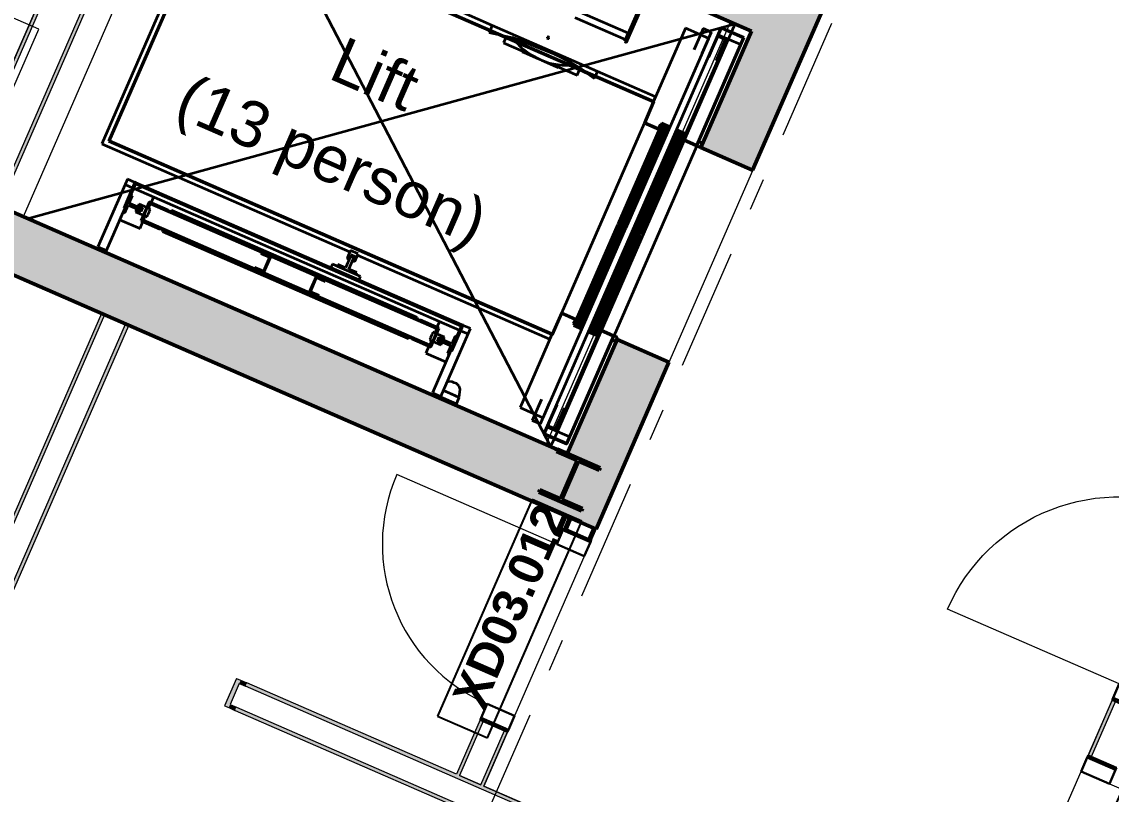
# Model space of a CAD drawing. Header units: millimetres. Extents: x -35034 to 431752, y -71616 to 25069.
# Drawn here: x 356122 to 360858, y -3753 to -393 of the extents above; entities that cross this region are included whole.
import ezdxf
from ezdxf.enums import TextEntityAlignment as Align

# ---------------------------------------------------------------- set-up
doc = ezdxf.new("R2010")
doc.units = ezdxf.units.MM
doc.header["$MEASUREMENT"] = 0
doc.linetypes.add('Double Dashed', pattern=[1093.611073, 529.166651, -211.666656, 141.111112, -211.666656])
for name, color, linetype in [('A-05-M_Gross_Int_Circulation', 7, 'Continuous'), ('A-15-M_Column_Int', 7, 'Continuous'), ('A-15-MG_Structural_Grid', 7, 'Continuous'), ('A-20-M_Floor_Slab', 7, 'Continuous'), ('A-25-M_Wall_Int', 7, 'Continuous'), ('ArchiCAD Door Markers', 7, 'Continuous'), ('ArchiCAD Doors', 7, 'Continuous')]:
    doc.layers.add(name, color=color, linetype=linetype)
for name, color, linetype, lineweight, true_color in [('A-05-M_Gross_Int_Circulation_Pen_No__74', 7, 'Continuous', 20, 0x606060), ('A-15-M_Column_Int_Pen_No__28', 7, 'Continuous', 50, 0x2a2a2a), ('A-15-MG_Structural_Grid_Pen_No__163', 7, 'Continuous', 0, 0x750077), ('A-25-M_Wall_Int_Pen_No__107', 7, 'Continuous', 15, 0xa6a6a6), ('A-25-M_Wall_Int_Pen_No__27', 7, 'Continuous', 50, 0x2a2a2a), ('ArchiCAD Doors_Pen_No__27', 7, 'Continuous', 50, 0x2a2a2a), ('ArchiCAD Doors_Pen_No__43', 7, 'Continuous', 30, 0x444444), ('ArchiCAD Doors_Pen_No__63', 7, 'Continuous', 20, 0x606060)]:
    doc.layers.add(name, color=color, linetype=linetype, lineweight=lineweight, true_color=true_color)
for name, color, linetype, lineweight in [('A-20-M_Floor_Slab_Pen_No__89', 8, 'Continuous', 20), ('A-25-M_Wall_Int_Pen_No__1', 7, 'Continuous', 13), ('A-80-M_Lift_Pen_No__8', 7, 'Continuous', 35), ('ArchiCAD Door Markers_Pen_No__1', 7, 'Continuous', 13), ('ArchiCAD Door Markers_Pen_No__5', 7, 'Continuous', 25), ('ArchiCAD Doors_Pen_No__1', 7, 'Continuous', 13), ('ArchiCAD Zone Stamps_Pen_No__9', 7, 'Continuous', 13)]:
    doc.layers.add(name, color=color, linetype=linetype, lineweight=lineweight)
doc.styles.add('GENERATED_STYLE_2', font='')
doc.styles.add('GENERATED_STYLE_3', font='')
doc.styles.add('GENERATED_STYLE_4', font='')
doc.styles.get('GENERATED_STYLE_2').set_extended_font_data('Arial', bold=True)
doc.styles.get('GENERATED_STYLE_3').set_extended_font_data('Arial')
doc.styles.get('GENERATED_STYLE_4').set_extended_font_data('Swis721 BT')

# ---------------------------------------------------------------- blocks, each defined once
blk = doc.blocks.new('Hub Circulation Third_INB 3250_58_1', base_point=(376934.2, -4184.6))
at = {"layer": 'A-05-M_Gross_Int_Circulation_Pen_No__74', "linetype": 'Continuous'}
for p, q in [((360513.3, 1744.8), (358131.1, -3718.4)), ((360288.8, -4659.3), (362671.1, 803.9)), ((358131.1, -3718.4), (360288.8, -4659.3))]:
    blk.add_line(p, q, dxfattribs=at)
at = {"layer": 'ArchiCAD Zone Stamps_Pen_No__9'}
for tag, height, style, p in [('ROOM_NAME', 250, 'GENERATED_STYLE_2', (375787.3, -2488.1)), ('zoneNameLine2', 250, 'GENERATED_STYLE_2', (375598.8, -2920.2)), ('ROOM_NUMBER', 200, 'GENERATED_STYLE_3', (375410.4, -3340.9)), ('measuredAreaCode', 200, 'GENERATED_STYLE_3', (375253.4, -3701)), ('DUMMY_649', 200, 'GENERATED_STYLE_3', (375560.8, -3835.1)), ('DUMMY_650', 200, 'GENERATED_STYLE_3', (376190, -4109.4)), ('DUMMY_651', 133.3, 'GENERATED_STYLE_3', (376469.3, -4216))]:
    blk.add_attdef(tag, text='', height=height, rotation=336.4404, dxfattribs=dict(at, style=style)).set_placement(p, align=Align.TOP_LEFT)
blk = doc.blocks.new('Slab_4_1', base_point=(349154.7, 5872.1))
at = {"layer": 'A-20-M_Floor_Slab_Pen_No__89', "linetype": 'Continuous', "flags": 128}
blk.add_lwpolyline([(373440.9, -13626.4), (354114.4, -5199.1), (356196, -425.5), (353664.2, 678.5), (351525.8, -4225.5), (345833.9, -1743.6), (349154.7, 5872.1), (348942.7, 6099.8), (348866.7, 6181.5), (349166, 6474.6), (349088.9, 6558.3), (352396.1, 9637), (356685.2, 7766.9), (358752, 12506.6), (357316.4, 14038.4), (358812.5, 15444.2), (359842.5, 14995), (360868.7, 17348.4), (395215.4, 2371.5)], dxfattribs=at)
blk.add_lwpolyline([(356128.2, -1241.4), (358401.5, -2232.6), (359202.9, -394.7), (356929.6, 596.5)], close=True, dxfattribs=at)
blk = doc.blocks.new('Stair 03_INB 3252_67_2', base_point=(354238.7, -1779.5))
at = {"layer": 'A-05-M_Gross_Int_Circulation_Pen_No__74', "linetype": 'Continuous'}
blk.add_line((354072.2, -5180.7), (356538.6, 475.5), dxfattribs=at)
at = {"layer": 'ArchiCAD Zone Stamps_Pen_No__9'}
for tag, height, style, p in [('ROOM_NAME', 250, 'GENERATED_STYLE_2', (353999.4, -478.7)), ('zoneNameLine2', 250, 'GENERATED_STYLE_2', (353811, -910.9)), ('ROOM_NUMBER', 200, 'GENERATED_STYLE_3', (353622.5, -1331.6)), ('measuredAreaCode', 200, 'GENERATED_STYLE_3', (353465.5, -1691.7)), ('DUMMY_649', 200, 'GENERATED_STYLE_3', (353772.9, -1825.7)), ('DUMMY_650', 200, 'GENERATED_STYLE_3', (354262.3, -2039.1)), ('DUMMY_651', 133.3, 'GENERATED_STYLE_3', (354541.5, -2145.6))]:
    blk.add_attdef(tag, text='', height=height, rotation=336.4404, dxfattribs=dict(at, style=style)).set_placement(p, align=Align.TOP_LEFT)
blk = doc.blocks.new('Wall_257_2', base_point=(354072.2, -5180.7))
at = {"layer": 'A-25-M_Wall_Int_Pen_No__107', "linetype": 'Continuous'}
for points in [[(356645.4, 720.4), (355844, -1117.5), (355857.8, -1123.4), (356659.2, 714.4)], [(356815, 646.5), (356013.6, -1191.4), (356027.4, -1197.4), (356828.8, 640.5)]]:
    blk.add_hatch(color=256, dxfattribs=at).paths.add_polyline_path(points)
at = {"layer": 'A-25-M_Wall_Int_Pen_No__1', "linetype": 'Continuous'}
for p, q in [((356659.2, 714.4), (355857.8, -1123.4)), ((356013.6, -1191.4), (356815, 646.5))]:
    blk.add_line(p, q, dxfattribs=at)
at = {"layer": 'A-25-M_Wall_Int_Pen_No__1', "linetype": 'Continuous', "flags": 128}
for points in [[(356027.4, -1197.4), (356828.8, 640.5)], [(356538.6, 475.5), (354072.2, -5180.7)]]:
    blk.add_lwpolyline(points, dxfattribs=at)
blk = doc.blocks.new('Wall_259_2', base_point=(355861.7, -3053.4))
at = {"layer": 'A-25-M_Wall_Int_Pen_No__107', "linetype": 'Continuous'}
for points in [[(356468.3, -1662.4), (355861.7, -3053.4), (355869.5, -3073.1), (356482, -1668.4)], [(355928.9, -3224.5), (356587.4, -1714.3), (356573.7, -1708.3), (355921.2, -3204.8)]]:
    blk.add_hatch(color=256, dxfattribs=at).paths.add_polyline_path(points)
at = {"layer": 'A-25-M_Wall_Int_Pen_No__1', "linetype": 'Continuous'}
for p, q in [((356482, -1668.4), (355869.5, -3073.1)), ((355921.2, -3204.8), (356573.7, -1708.3))]:
    blk.add_line(p, q, dxfattribs=at)
at = {"layer": 'A-25-M_Wall_Int_Pen_No__1', "linetype": 'Continuous', "flags": 128}
for points in [[(356468.3, -1662.4), (355861.7, -3053.4)], [(356587.4, -1714.3), (356468.3, -1662.4)], [(355928.9, -3224.5), (356587.4, -1714.3)]]:
    blk.add_lwpolyline(points, dxfattribs=at)
blk = doc.blocks.new('Wrapped End 19')
at = {"layer": 'A-25-M_Wall_Int_Pen_No__107', "linetype": 'Continuous'}
for points in [[(0, -20), (130, -20), (130, 0), (0, 0)], [(0, -50), (15, -50), (15, -20), (0, -20)], [(115, -50), (130, -50), (130, -20), (115, -20)]]:
    blk.add_hatch(color=256, dxfattribs=at).paths.add_polyline_path(points)
at = {"layer": 'A-25-M_Wall_Int_Pen_No__1', "linetype": 'Continuous'}
for p, q in [((130, 0), (0, 0)), ((0, 0), (0, -20)), ((130, 0), (0, 0)), ((0, 0), (0, -20)), ((130, 0), (130, -20)), ((130, 0), (130, -20)), ((0, -20), (0, -50)), ((0, -20), (0, -50)), ((115, -20), (15, -20)), ((15, -20), (15, -50)), ((15, -20), (15, -50)), ((115, -20), (115, -50)), ((115, -20), (115, -50)), ((130, -20), (130, -50)), ((130, -20), (130, -50))]:
    blk.add_line(p, q, dxfattribs=at)
blk = doc.blocks.new('Wall_260_2', base_point=(357055.4, -3249.3))
at = {"layer": 'A-25-M_Wall_Int_Pen_No__107', "linetype": 'Continuous'}
for points in [[(357101.2, -3269.3), (357095.2, -3283.1), (360282.9, -4673), (360288.8, -4659.3)], [(357055.2, -3374.7), (357049.3, -3388.5), (360346.9, -4826.4), (360352.7, -4813.2), (360352.3, -4812.4)], [(360288.8, -4659.3), (360282.9, -4673), (360296.6, -4679), (360296.8, -4678.5)], [(360352.7, -4813.2), (360346.9, -4826.4), (360360.6, -4832.4)]]:
    blk.add_hatch(color=256, dxfattribs=at).paths.add_polyline_path(points)
at = {"layer": 'A-25-M_Wall_Int_Pen_No__1', "linetype": 'Continuous'}
for p, q in [((360296.6, -4679), (357095.2, -3283.1)), ((357055.2, -3374.7), (360256.6, -4770.7)), ((360296.6, -4679), (360296.8, -4678.5)), ((360256.6, -4770.7), (360352.3, -4812.4))]:
    blk.add_line(p, q, dxfattribs=at)
at = {"layer": 'A-25-M_Wall_Int_Pen_No__1', "linetype": 'Continuous', "flags": 128}
for points in [[(358011.9, -3666.4), (357101.2, -3269.3)], [(357049.3, -3388.5), (358434.3, -3992.4)], [(358117.3, -3712.4), (358025.7, -3672.4)], [(360288.8, -4659.3), (358131.1, -3718.4)], [(358448.1, -3998.4), (358539.7, -4038.4)], [(358553.5, -4044.4), (358738.6, -4125.1)], [(358752.4, -4131.1), (358844, -4171.1)], [(358857.8, -4177.1), (360360.6, -4832.4)]]:
    blk.add_lwpolyline(points, dxfattribs=at)
at = {"layer": 'A-25-M_Wall_Int', "linetype": 'Continuous', "zscale": 1000, "rotation": 66.44034980789456}
blk.add_blockref('Wrapped End 19', (357003.4, -3368.5), dxfattribs=at)
blk = doc.blocks.new('Wall_277_2', base_point=(356701.4, 848.8))
at = {"layer": 'A-25-M_Wall_Int_Pen_No__107', "linetype": 'Continuous', "lineweight": 0, "true_color": 0x535353}
blk.add_hatch(color=251, dxfattribs=at).paths.add_polyline_path([(356828.8, 640.5), (359294.5, -434.7), (359350.5, -306.4), (356884.7, 768.8)])
at = {"layer": 'A-25-M_Wall_Int_Pen_No__27', "linetype": 'Continuous', "flags": 128}
for points in [[(359350.5, -306.4), (356884.7, 768.8)], [(356828.8, 640.5), (359294.5, -434.7)]]:
    blk.add_lwpolyline(points, dxfattribs=at)
blk = doc.blocks.new('Wall_278_2', base_point=(355844, -1117.5))
at = {"layer": 'A-25-M_Wall_Int_Pen_No__107', "linetype": 'Continuous', "lineweight": 0, "true_color": 0x535353}
blk.add_hatch(color=251, dxfattribs=at).paths.add_polyline_path([(355927.4, -1426.6), (358618.7, -2600.1), (358493.1, -2272.6), (356027.4, -1197.4)])
at = {"layer": 'A-25-M_Wall_Int_Pen_No__27', "linetype": 'Continuous', "flags": 128}
for points in [[(358493.1, -2272.6), (356027.4, -1197.4)], [(355927.4, -1426.6), (358618.7, -2600.1)]]:
    blk.add_lwpolyline(points, dxfattribs=at)
blk = doc.blocks.new('Door 19_5')
at = {"layer": 'ArchiCAD Doors_Pen_No__1', "linetype": 'Continuous'}
for p, q in [((-455.3, -15), (-455.3, 0)), ((455.3, -15), (455.3, 0)), ((-455.3, -120), (-455.3, -15)), ((455.3, -120), (455.3, -15)), ((-455.3, -135), (-455.3, -120)), ((455.3, -135), (455.3, -120))]:
    blk.add_line(p, q, dxfattribs=at)
at = {"layer": 'ArchiCAD Doors_Pen_No__43', "linetype": 'Continuous'}
for p, q in [((-445.3, 0), (-455.3, 0)), ((-455.3, 0), (-455.3, -135)), ((-379.3, 0), (-445.3, 0)), ((-445.3, 0), (-445.3, -135)), ((-379.3, -135), (-379.3, 0)), ((445.3, 0), (379.3, 0)), ((379.3, 0), (379.3, -135)), ((445.3, 0), (455.3, 0)), ((445.3, -135), (445.3, 0)), ((455.3, 0), (455.3, -135)), ((-445.3, -135), (-455.3, -135)), ((-445.3, -135), (-379.3, -135)), ((379.3, -135), (445.3, -135)), ((445.3, -135), (455.3, -135))]:
    blk.add_line(p, q, dxfattribs=at)
at = {"layer": 'ArchiCAD Doors_Pen_No__63', "linetype": 'Continuous'}
blk.add_line((379.3, 0), (379.3, 758.5), dxfattribs=at)
blk.add_arc((379.3, 0), 758.5, 90, 180, dxfattribs=at)
blk = doc.blocks.new('Door Stamp 17_6')
at = {"layer": 'ArchiCAD Door Markers_Pen_No__5', "linetype": 'Continuous'}
for p, q in [((509, -195), (-509, -195)), ((-509, -195), (-509, -430.7)), ((509, -430.7), (509, -195)), ((-509, -430.7), (509, -430.7)), ((-509, -430.7), (509, -430.7))]:
    blk.add_line(p, q, dxfattribs=at)
at = {"layer": 'ArchiCAD Door Markers_Pen_No__1', "style": 'GENERATED_STYLE_2'}
blk.add_attdef('AC_WIDO_ID', text='', height=150, dxfattribs=at).set_placement((-451.8, -381.8), align=Align.BOTTOM_LEFT)
blk = doc.blocks.new('Door 19_6')
at = {"layer": 'ArchiCAD Doors_Pen_No__1', "linetype": 'Continuous'}
for p, q in [((-483, 0), (-483, -15)), ((483, 0), (483, -15)), ((-483, -15), (-483, -120)), ((483, -15), (483, -120)), ((-483, -120), (-483, -135)), ((483, -120), (483, -135))]:
    blk.add_line(p, q, dxfattribs=at)
at = {"layer": 'ArchiCAD Doors_Pen_No__43', "linetype": 'Continuous'}
for p, q in [((-473, 0), (-483, 0)), ((-483, 0), (-483, -135)), ((-407, 0), (-473, 0)), ((-473, 0), (-473, -135)), ((-407, -135), (-407, 0)), ((473, 0), (407, 0)), ((407, 0), (407, -135)), ((473, 0), (483, 0)), ((473, -135), (473, 0)), ((483, 0), (483, -135)), ((-473, -135), (-483, -135)), ((-473, -135), (-407, -135)), ((407, -135), (473, -135)), ((473, -135), (483, -135))]:
    blk.add_line(p, q, dxfattribs=at)
at = {"layer": 'ArchiCAD Doors_Pen_No__63', "linetype": 'Continuous'}
blk.add_line((407, 0), (407, 814), dxfattribs=at)
blk.add_arc((407, 0), 814, 90, 180, dxfattribs=at)
blk = doc.blocks.new('Wall_279_2', base_point=(360288.8, -4659.3))
at = {"layer": 'A-25-M_Wall_Int_Pen_No__107', "linetype": 'Continuous'}
blk.add_hatch(color=256, dxfattribs=at).paths.add_polyline_path([(360862.8, -3343), (360757.7, -3584.1), (360771.4, -3590.1), (360876.6, -3349)])
at = {"layer": 'A-25-M_Wall_Int_Pen_No__1', "linetype": 'Continuous'}
for p, q in [((360876.6, -3349), (360771.4, -3590.1)), ((360757.7, -3584.1), (360771.4, -3590.1)), ((360771.4, -3590.1), (360867.7, -3632))]:
    blk.add_line(p, q, dxfattribs=at)
at = {"layer": 'A-25-M_Wall_Int_Pen_No__1', "linetype": 'Continuous', "flags": 128}
blk.add_lwpolyline([(360862.8, -3343), (360757.7, -3584.1)], dxfattribs=at)
at = {"layer": 'ArchiCAD Door Markers'}
ref = blk.add_blockref('Door Stamp 17_6', (360575.7, -4001.4), dxfattribs=dict(at, rotation=66.44039320499525))
ref.add_attrib('AC_WIDO_ID', 'XD03.011', dxfattribs={"layer": 'ArchiCAD Door Markers_Pen_No__1', "color": 7, "height": 150, "rotation": 66.4404, "style": 'GENERATED_STYLE_2'}).set_placement((360789.9, -4538.8), align=Align.BOTTOM_LEFT)
at = {"layer": 'ArchiCAD Doors', "color": 251, "linetype": 'Continuous', "lineweight": 20, "true_color": 0x606060, "xscale": -1, "zscale": 1000}
for name, p, rotation in [('Door 19_6', (361055.9, -2900.2), 66.44039320499525), ('Door 19_5', (360699.5, -4055.3), 246.4403932049952)]:
    blk.add_blockref(name, p, dxfattribs=dict(at, rotation=rotation))
blk = doc.blocks.new('Simple Door Opening_7')
at = {"layer": 'ArchiCAD Doors_Pen_No__27', "linetype": 'Continuous'}
for p, q in [((-455, 0), (-455, 246)), ((455, 0), (455, 246))]:
    blk.add_line(p, q, dxfattribs=at)
blk = doc.blocks.new('Wall_280_2', base_point=(360513.3, 1744.8))
at = {"layer": 'A-25-M_Wall_Int_Pen_No__107', "linetype": 'Continuous', "lineweight": 0, "true_color": 0x535353}
for points in [[(359797, 102), (359571.5, 200.4), (359073.8, -940.9), (359299.3, -1039.2)], [(358935.6, -1873.3), (358710.1, -1775), (358493.1, -2272.6), (358618.7, -2600.1)]]:
    blk.add_hatch(color=251, dxfattribs=at).paths.add_polyline_path(points)
at = {"layer": 'A-25-M_Wall_Int_Pen_No__27', "linetype": 'Continuous', "flags": 128}
for points in [[(359299.3, -1039.2), (359797, 102)], [(359294.5, -434.7), (359073.8, -940.9)], [(358710.1, -1775), (358493.1, -2272.6)], [(358618.7, -2600.1), (358935.6, -1873.3)]]:
    blk.add_lwpolyline(points, dxfattribs=at)
at = {"layer": 'ArchiCAD Doors', "color": 251, "linetype": 'Continuous', "lineweight": 20, "true_color": 0x606060, "xscale": -1, "zscale": 1000, "rotation": 246.4404159907759}
blk.add_blockref('Simple Door Opening_7', (358892, -1357.9), dxfattribs=at)
blk = doc.blocks.new('Door 19_3')
at = {"layer": 'ArchiCAD Doors_Pen_No__1', "linetype": 'Continuous'}
for p, q in [((-455.3, -15), (-455.3, 0)), ((455.3, -15), (455.3, 0)), ((-455.3, -115), (-455.3, -15)), ((455.3, -115), (455.3, -15)), ((-455.3, -130), (-455.3, -115)), ((455.3, -130), (455.3, -115))]:
    blk.add_line(p, q, dxfattribs=at)
at = {"layer": 'ArchiCAD Doors_Pen_No__43', "linetype": 'Continuous'}
for p, q in [((-445.3, 0), (-455.3, 0)), ((-455.3, 0), (-455.3, -130)), ((-379.3, 0), (-445.3, 0)), ((-445.3, 0), (-445.3, -130)), ((-379.3, -130), (-379.3, 0)), ((445.3, 0), (379.3, 0)), ((379.3, 0), (379.3, -130)), ((445.3, 0), (455.3, 0)), ((445.3, -130), (445.3, 0)), ((455.3, 0), (455.3, -130)), ((-445.3, -130), (-455.3, -130)), ((-445.3, -130), (-379.3, -130)), ((379.3, -130), (445.3, -130)), ((445.3, -130), (455.3, -130))]:
    blk.add_line(p, q, dxfattribs=at)
at = {"layer": 'ArchiCAD Doors_Pen_No__63', "linetype": 'Continuous'}
blk.add_line((379.3, 0), (379.3, 758.5), dxfattribs=at)
blk.add_arc((379.3, 0), 758.5, 90, 180, dxfattribs=at)
blk = doc.blocks.new('Door Stamp 17_4')
at = {"layer": 'ArchiCAD Door Markers_Pen_No__5', "linetype": 'Continuous'}
for p, q in [((514.6, -70), (-514.6, -70)), ((-514.6, -70), (-514.6, -305.7)), ((514.6, -70), (-514.6, -70)), ((514.6, -305.7), (514.6, -70)), ((-514.6, -305.7), (514.6, -305.7))]:
    blk.add_line(p, q, dxfattribs=at)
at = {"layer": 'ArchiCAD Door Markers_Pen_No__1', "style": 'GENERATED_STYLE_2'}
blk.add_attdef('AC_WIDO_ID', text='', height=150, rotation=180, dxfattribs=at).set_placement((457.5, -21.1), align=Align.BOTTOM_LEFT)
blk = doc.blocks.new('Wall_281_2', base_point=(358718.6, -2370.9))
at = {"layer": 'A-25-M_Wall_Int_Pen_No__107', "linetype": 'Continuous'}
for points in [[(358499.5, -2548.1), (358478.9, -2595.5), (358492.6, -2601.5), (358513.3, -2554.1)], [(358605, -2594.1), (358584.3, -2641.4), (358598.1, -2647.4), (358618.7, -2600.1)], [(358114.9, -3430.1), (358011.9, -3666.4), (358025.7, -3672.4), (358128.7, -3436.1)], [(358220.4, -3476.1), (358117.3, -3712.4), (358131.1, -3718.4), (358234.1, -3482.1)]]:
    blk.add_hatch(color=256, dxfattribs=at).paths.add_polyline_path(points)
at = {"layer": 'A-25-M_Wall_Int_Pen_No__1', "linetype": 'Continuous'}
for p, q in [((358513.3, -2554.1), (358492.6, -2601.5)), ((358492.6, -2601.5), (358478.9, -2595.5)), ((358584.3, -2641.4), (358492.6, -2601.5)), ((358584.3, -2641.4), (358605, -2594.1)), ((358598.1, -2647.4), (358584.3, -2641.4)), ((358128.7, -3436.1), (358025.7, -3672.4)), ((358128.7, -3436.1), (358114.9, -3430.1)), ((358220.4, -3476.1), (358128.7, -3436.1)), ((358117.3, -3712.4), (358220.4, -3476.1)), ((358234.1, -3482.1), (358220.4, -3476.1))]:
    blk.add_line(p, q, dxfattribs=at)
at = {"layer": 'A-25-M_Wall_Int_Pen_No__1', "linetype": 'Continuous', "flags": 128}
for points in [[(358499.5, -2548.1), (358478.9, -2595.5)], [(358618.7, -2600.1), (358499.5, -2548.1)], [(358598.1, -2647.4), (358618.7, -2600.1)], [(358114.9, -3430.1), (358011.9, -3666.4)], [(358131.1, -3718.4), (358234.1, -3482.1)], [(358025.7, -3672.4), (358117.3, -3712.4)]]:
    blk.add_lwpolyline(points, dxfattribs=at)
at = {"layer": 'ArchiCAD Door Markers'}
ref = blk.add_blockref('Door Stamp 17_4', (358416.1, -3064.8), dxfattribs=dict(at, rotation=246.4404154257697))
ref.add_attrib('AC_WIDO_ID', 'XD03.012', dxfattribs={"layer": 'ArchiCAD Door Markers_Pen_No__1', "color": 7, "height": 150, "rotation": 66.4404, "style": 'GENERATED_STYLE_2'}).set_placement((358169.1, -3407.2), align=Align.BOTTOM_LEFT)
at = {"layer": 'ArchiCAD Doors', "color": 251, "linetype": 'Continuous', "lineweight": 20, "true_color": 0x606060, "zscale": 1000, "rotation": 66.44041542576974}
blk.add_blockref('Door 19_3', (358296.9, -3012.8), dxfattribs=at)
blk = doc.blocks.new('Universal Columns Column 19_2')
at = {"layer": 'A-15-M_Column_Int', "linetype": 'Continuous', "lineweight": 0, "true_color": 0xffffff}
h = blk.add_hatch(dxfattribs=at)
h.set_pattern_fill('613_01__a5_STUCCO_0003', style=0, pattern_type=2)
h.set_pattern_definition([(286.3, (0, 0), (-3213820, 11866500), [3000, -14992680]), (309.93, (992000, -2522800), (-1760680, 765780), [4670, -4288600]), (111.49, (-168200, -712500), (765800, 1760700), [7100, -2708200]), (111.49, (-238700, -1062700), (765800, 1760700), [7100, -2708200]), (111.49, (-566500, -1578300), (765800, 1760700), [7100, -2708200]), (111.49, (-655700, -1708100), (765800, 1760700), [7100, -2708200]), (111.494, (-465300, -1834400), (765800, 1760700), [7100, -2708200]), (111.494, (-104200, -1931700), (765800, 1760700), [7100, -2708200]), (111.494, (257800, -2002000), (765800, 1760700), [7100, -2708200]), (183.06, (-194600, -886000), (2526450, 994900), [11200, -4282100]), (183.06, (-349700, -1079650), (2526450, 994900), [11200, -4282100]), (183.06, (116350, -2076500), (2526450, 994900), [11200, -4282100]), (111.49, (-350400, -1231700), (765800, 1760700), [7100, -2708200]), (111.49, (-502900, -1720200), (765800, 1760700), [7100, -2708200]), (111.494, (-274000, -1895900), (765800, 1760700), [7100, -2708200]), (111.494, (322000, -2155100), (765800, 1760700), [7100, -2708200]), (48.06, (-367140, -1412600), (765780, 1760680), [10500, -6061050]), (48.06, (-236400, -1671930), (765780, 1760680), [10520, -6061050]), (48.06, (-93300, -549600), (765800, 1760700), [10500, -6061050]), (48.06, (189050, -378800), (765800, 1760700), [10500, -6061050]), (48.06, (50600, -207200), (765800, 1760700), [10500, -6061050]), (48.06, (563700, -450600), (765800, 1760700), [10500, -6061050]), (48.06, (904800, -517960), (765780, 1760680), [10500, -6061050]), (48.06, (1265960, -877540), (765780, 1760680), [10500, -6061050]), (48.06, (1482600, -916100), (765780, 1760680), [10520, -6061050]), (48.06, (1273060, -1199550), (765780, 1760680), [10520, -6061050]), (48.06, (1211900, -1491860), (765780, 1760680), [10520, -6061050]), (48.06, (943500, -1689000), (765780, 1760680), [10520, -6061050]), (48.06, (1016600, -1999200), (765780, 1760680), [10520, -6061050]), (48.06, (801000, -2133260), (765780, 1760680), [10520, -6061050]), (48.06, (807600, -2293060), (765780, 1760680), [10520, -6061050]), (48.06, (630500, -2291960), (765780, 1760680), [10520, -6061050]), (48.06, (151700, -1607900), (765780, 1760680), [10520, -6061050]), (48.06, (70000, -1177460), (765780, 1760680), [10500, -6061050]), (48.06, (631750, -935800), (765780, 1760680), [10500, -6061050]), (48.06, (986700, -1181300), (765780, 1760680), [10500, -6061050]), (48.06, (850600, -1436000), (765780, 1760680), [10520, -6061050]), (48.06, (409300, -1365550), (765780, 1760680), [10500, -6061050]), (48.06, (488700, -1638000), (765780, 1760680), [10520, -6061050]), (48.06, (565600, -1787900), (765780, 1760680), [10520, -6061050]), (48.06, (297900, -886800), (765780, 1760680), [10500, -6061050]), (48.06, (277700, -629950), (765800, 1760700), [10500, -6061050]), (111.494, (551400, -2107800), (765800, 1760700), [7100, -2708200]), (111.494, (998900, -2140500), (765800, 1760700), [7100, -2708200]), (111.49, (707000, -1598400), (765800, 1760700), [7100, -2708200]), (111.494, (1193500, -1658100), (765800, 1760700), [7100, -2708200]), (111.49, (691100, -1191600), (765800, 1760700), [7100, -2708200]), (111.49, (1263300, -1334100), (765800, 1760700), [7100, -2708200]), (111.49, (979600, -866500), (765800, 1760700), [7100, -2708200]), (111.49, (1307600, -730700), (765800, 1760700), [7100, -2708200]), (111.49, (640400, -526600), (765800, 1760700), [7100, -2708200]), (111.49, (694500, -717200), (765800, 1760700), [7100, -2708200]), (111.49, (314700, -283700), (765800, 1760700), [7100, -2708200]), (111.49, (167600, -528500), (765800, 1760700), [7100, -2708200]), (111.49, (12400, -430600), (765800, 1760700), [7100, -2708200]), (111.49, (67100, -748000), (765800, 1760700), [7100, -2708200]), (111.49, (344000, -1091200), (765800, 1760700), [7100, -2708200]), (111.49, (29600, -939300), (765800, 1760700), [7100, -2708200]), (111.49, (438400, -757700), (765800, 1760700), [7100, -2708200]), (111.49, (-42600, -1373600), (765800, 1760700), [7100, -2708200]), (169.023, (65740, -1702860), (-7808487, 1302433), [10530, -17691000]), (169.023, (1133700, -1883880), (-7808487, 1302433), [10530, -17691000]), (169.023, (1445740, -1224800), (-7808487, 1302433), [10530, -17691000]), (169.023, (1047320, -1405880), (-7808487, 1302433), [10530, -17691000]), (169.023, (180300, -1357830), (-7808487, 1302433), [10530, -17691000]), (169.023, (-432670, -1577200), (-7808487, 1302433), [10530, -17691000]), (169.023, (223600, -966600), (-7808487, 1302433), [10530, -17691000]), (169.023, (1136430, -1014340), (-7808487, 1302433), [10530, -17691000]), (169.023, (1524220, -1021000), (-7808487, 1302433), [10530, -17691000]), (169.023, (1135220, -608810), (-7808487, 1302433), [10530, -17691000]), (169.023, (893470, -721350), (-7808487, 1302433), [10530, -17691000]), (169.023, (840820, -1017380), (-7808487, 1302433), [10530, -17691000]), (169.023, (46180, -1841170), (-7808487, 1302433), [10530, -17691000]), (169.023, (407640, -1861700), (-7808487, 1302433), [10530, -17691000]), (169.023, (845750, -1951000), (-7808487, 1302433), [10530, -17691000]), (48.06, (1350950, -1429200), (765780, 1760680), [10520, -6061050]), (48.06, (1140700, -2005970), (765780, 1760680), [10520, -6061050]), (48.06, (978100, -2309850), (765780, 1760680), [10520, -6061050]), (48.06, (198750, -158600), (765800, 1760700), [10500, -6061050]), (48.06, (458460, -261400), (765800, 1760700), [10500, -6061050]), (48.06, (772750, -448730), (765780, 1760680), [10500, -6061050]), (48.06, (1481360, -686060), (765780, 1760680), [10520, -6061050]), (48.06, (1667650, -817700), (765780, 1760680), [10520, -6061050]), (48.06, (1651400, -901750), (765780, 1760680), [10520, -6061050])])
h.paths.add_polyline_path([(-101.8, -101.6), (101.8, -101.6), (101.8, -90.6), (3.6, -90.6), (3.6, 90.6), (101.8, 90.6), (101.8, 101.6), (-101.8, 101.6), (-101.8, 90.6), (-3.6, 90.6), (-3.6, -90.6), (-101.8, -90.6)])
at = {"layer": 'A-15-M_Column_Int_Pen_No__28', "linetype": 'Continuous'}
for p, q in [((101.8, 101.6), (-101.8, 101.6)), ((-101.8, 101.6), (-101.8, 90.6)), ((101.8, 90.6), (101.8, 101.6)), ((-101.8, 90.6), (-3.6, 90.6)), ((-3.6, 90.6), (-3.6, -90.6)), ((3.6, -90.6), (3.6, 90.6)), ((3.6, 90.6), (101.8, 90.6)), ((-3.6, -90.6), (-101.8, -90.6)), ((-101.8, -90.6), (-101.8, -101.6)), ((101.8, -90.6), (3.6, -90.6)), ((101.8, -101.6), (101.8, -90.6)), ((-101.8, -101.6), (101.8, -101.6))]:
    blk.add_line(p, q, dxfattribs=at)
blk = doc.blocks.new('Standard grid marker')
at = {"layer": 'A-15-MG_Structural_Grid_Pen_No__163', "linetype": 'Double Dashed'}
blk.add_line((1000, 0), (29726, 0), dxfattribs=at)
at = {"layer": 'A-15-MG_Structural_Grid_Pen_No__163', "style": 'GENERATED_STYLE_4'}
for tag, p in [('AC_MarkerText_1_0', (-500, 41.2)), ('AC_MarkerText_1_1', (31226, 41.2))]:
    blk.add_attdef(tag, text='', height=350, rotation=90, dxfattribs=at).set_placement(p, align=Align.MIDDLE_CENTER)

msp = doc.modelspace()

# ---------------------------------------------------------------- linework, layer by layer
at = {"layer": 'A-80-M_Lift_Pen_No__8', "linetype": 'Continuous'}
for p, q in [((356949.6, 587.9), (358421.4, -2241.3)), ((356929.9, 130), (356470.3, -924.1)), ((356941.3, 101.1), (356499.2, -912.7)), ((356503.2, -911.2), (356942.9, 97.1)), ((358871.8, -740.7), (356941.3, 101.1)), ((356942.9, 97.1), (358867.8, -742.2)), ((358828, -283.1), (358762.5, -433.4)), ((358771.7, -437.4), (358837.2, -287.1)), ((358167.4, -409.6), (358042.1, -354.9)), ((358526.5, -374.1), (358746.5, -470.1)), ((358758.5, -442.6), (358538.5, -346.6)), ((359222.9, -403.4), (356148.2, -1250)), ((358167.4, -409.6), (358158.6, -429.7)), ((358625.7, -609.4), (358167.4, -409.6)), ((359007.7, -421.4), (358869, -739.5)), ((359108.6, -465.4), (359007.7, -421.4)), ((359084.8, -422.3), (359044.8, -514)), ((359045.7, -514.4), (359085.3, -423.6)), ((359120.5, -437.9), (359084.8, -422.3)), ((359085.3, -423.6), (359119.2, -438.4)), ((359162, -417.8), (359142, -463.6)), ((359144.8, -464.8), (359163.6, -421.7)), ((359262.9, -461.8), (359162, -417.8)), ((359163.6, -421.7), (359258.9, -463.3)), ((359222.9, -403.4), (359207.9, -437.8)), ((358157.4, -432.5), (358154.2, -439.8)), ((358154.2, -439.8), (358194.1, -448.5)), ((358191.6, -447.9), (358226, -462.9)), ((358209, -451.7), (358219, -453.9)), ((358226.2, -462.5), (358216.2, -485.4)), ((358219, -453.9), (358253.5, -462.4)), ((358226, -462.9), (358226.2, -462.5)), ((358227.4, -459.7), (358228.9, -456.3)), ((358253.5, -462.4), (358300.8, -476.4)), ((358253.5, -462.4), (358266.8, -476.9)), ((358447.3, -538.2), (358253.5, -462.4)), ((358406.8, -461), (358406.5, -462.6)), ((358406.5, -462.6), (358406.7, -464.1)), ((358406.7, -464.1), (358407.6, -465.4)), ((358407.7, -459.7), (358406.8, -461)), ((358407.6, -465.4), (358408.9, -466.3)), ((358409, -458.9), (358407.7, -459.7)), ((358408.9, -466.3), (358410.4, -466.6)), ((358410.5, -458.6), (358409, -458.9)), ((358410.4, -466.6), (358411.9, -466.4)), ((358412.1, -459), (358410.5, -458.6)), ((359142, -463.6), (358410.6, -2141.1)), ((358411.9, -466.4), (358413.2, -465.5)), ((358413.3, -459.9), (358412.1, -459)), ((358413.2, -465.5), (358414.1, -464.2)), ((358414.2, -461.2), (358413.3, -459.9)), ((358414.1, -464.2), (358414.5, -462.7)), ((358414.5, -462.7), (358414.2, -461.2)), ((359207.9, -437.8), (358436.4, -2206.9)), ((358762.5, -433.4), (358742.5, -479.2)), ((358746.5, -470.1), (358758.5, -442.6)), ((358751.7, -483.2), (358771.7, -437.4)), ((358762.5, -433.4), (358771.7, -437.4)), ((358940.7, -850.4), (359108.6, -465.4)), ((359258.9, -463.3), (359055.5, -929.9)), ((359057, -933.8), (359262.9, -461.8)), ((359119.2, -438.4), (359079.7, -529.1)), ((359080.6, -529.5), (359120.5, -437.9)), ((359147.9, -455.3), (359107.9, -546.9)), ((359108.8, -547.3), (359148.4, -456.6)), ((359180.5, -470.6), (359140.9, -561.3)), ((359141.8, -561.7), (359181.8, -470)), ((359142, -463.6), (359144.8, -464.8)), ((359181.8, -470), (359147.9, -455.3)), ((359148.4, -456.6), (359180.5, -470.6)), ((359246.1, -492.6), (359150.8, -451.1)), ((358216.2, -485.4), (358336.3, -537.7)), ((358271.8, -482.3), (358293.4, -505.9)), ((358293.4, -505.9), (358336.3, -537.7)), ((358300.8, -476.4), (358372.1, -503.2)), ((358372.1, -503.2), (358395.4, -512.2)), ((358395.4, -512.2), (358447.3, -538.2)), ((358742.5, -479.2), (358751.7, -483.2)), ((359182.4, -481.2), (358996.5, -907.5)), ((359000.5, -905.9), (359185.1, -482.4)), ((359044.8, -514), (359045.7, -514.4)), ((359185.1, -482.4), (359182.4, -481.2)), ((358298.7, -521.3), (358297.7, -523.6)), ((358297.7, -523.6), (358306.8, -527.6)), ((358307.8, -525.3), (358306.8, -527.6)), ((358306.8, -527.6), (358368.9, -554.7)), ((358336.3, -537.7), (358375.4, -558.1)), ((358375.4, -558.1), (358416.9, -572.9)), ((358382.3, -560.5), (358444.3, -587.6)), ((358504, -568.3), (358447.3, -538.2)), ((359079.7, -529.1), (359080.6, -529.5)), ((359107.9, -546.9), (359108.8, -547.3)), ((359140.9, -561.3), (359141.8, -561.7)), ((358416.9, -572.9), (358537, -625.3)), ((358416.9, -572.9), (358469.4, -582.7)), ((358444.3, -587.6), (358445.3, -585.3)), ((358444.3, -587.6), (358453.5, -591.6)), ((358453.5, -591.6), (358454.5, -589.3)), ((358469.4, -582.7), (358501.4, -582.5)), ((358528.5, -582.3), (358504, -568.3)), ((358508.8, -582.4), (358528.5, -582.3)), ((358528.5, -582.3), (358571.1, -609.6)), ((358537, -625.3), (358547, -602.3)), ((358547, -602.3), (358546.8, -602.8)), ((358546.8, -602.8), (358584.3, -619.2)), ((358549.8, -595.9), (358548.2, -599.6)), ((358616.9, -629.6), (358625.7, -609.4)), ((358877.8, -719.3), (358625.7, -609.4)), ((358582.4, -617.8), (358612.5, -639.7)), ((358612.5, -639.7), (358615.7, -632.3)), ((358867.8, -742.2), (358827.9, -833.9)), ((358831.8, -832.4), (358871.8, -740.7)), ((358869, -739.5), (358877.8, -719.3)), ((358469.5, -1659.5), (358829.2, -834.5)), ((358904.9, -834.8), (358713.6, -1273.6)), ((358722.5, -1277.5), (358913.9, -838.7)), ((358731.4, -1281.4), (358922.8, -842.6)), ((358740.4, -1285.3), (358931.7, -846.5)), ((358749.3, -1289.2), (358940.7, -850.4)), ((358827.9, -833.9), (358891.1, -861.5)), ((358889.6, -857.5), (358831.8, -832.4)), ((358896.9, -840.6), (358889.6, -857.5)), ((358891.1, -861.5), (358899.7, -841.8)), ((358899.7, -841.8), (358896.9, -840.6)), ((358940.7, -850.4), (358904.9, -834.8)), ((359065.9, -914.8), (359097.6, -841.9)), ((359097.6, -841.9), (359097.2, -841.7)), ((358970, -863.2), (358778.8, -1301.7)), ((358787.2, -1305.5), (358978.5, -866.9)), ((358795.7, -1309.2), (358987, -870.6)), ((358804.2, -1312.9), (358995.4, -874.3)), ((358812.7, -1316.5), (359003.9, -878)), ((359003.9, -878), (358970, -863.2)), ((359006.6, -898.2), (359002.8, -906.9)), ((359003.7, -907.3), (359007.5, -898.6)), ((359007.5, -898.6), (359006.6, -898.2)), ((356470.3, -924.1), (357549, -1394.4)), ((356499.2, -912.7), (358429.7, -1754.5)), ((358428.2, -1750.6), (356503.2, -911.2)), ((358697.3, -1758.8), (359057, -933.8)), ((358996.5, -907.5), (359057, -933.8)), ((359055.5, -929.9), (359000.5, -905.9)), ((359057, -933.8), (359071.2, -940)), ((359070.7, -938.7), (359057.4, -932.9)), ((359065, -915.5), (359078.3, -921.3)), ((359079.6, -920.8), (359065.9, -914.8)), ((359078.3, -921.3), (359070.7, -938.7)), ((359071.2, -940), (359079.6, -920.8)), ((356582, -1078.1), (356572.1, -1101)), ((356614.1, -1092.1), (356582, -1078.1)), ((356572.1, -1101), (356453.5, -1372.8)), ((356614.3, -1091.6), (356565.6, -1203.5)), ((356570.1, -1205.5), (356618.9, -1093.6)), ((356572.1, -1101), (356604.1, -1115)), ((356596.6, -1146.1), (356609.2, -1117.2)), ((356608.7, -1117), (358025.9, -1735)), ((356618.9, -1093.6), (356614.3, -1091.6)), ((356618.7, -1094.1), (356616.7, -1098.7)), ((356616.7, -1098.7), (358033.8, -1716.6)), ((358035.8, -1712), (356618.7, -1094.1)), ((356596.1, -1145.9), (356563.4, -1221.1)), ((356588.9, -1182.5), (356603.5, -1149.1)), ((356643.9, -1206.5), (356588.9, -1182.5)), ((356603.5, -1149.1), (356596.1, -1145.9)), ((356675.6, -1176.2), (356639.7, -1258.7)), ((356643.6, -1257.1), (356677.2, -1180.1)), ((356758.1, -1212.2), (356675.6, -1176.2)), ((356677.2, -1180.1), (356756.9, -1214.9)), ((356681.6, -1182.6), (356680.4, -1185.3)), ((357928.2, -1726.2), (356681.6, -1182.6)), ((356683.9, -1183.6), (356684.1, -1183.1)), ((356685.3, -1180.4), (356696.3, -1155.2)), ((356490.2, -1388.8), (356570.1, -1205.5)), ((356549.2, -1254.7), (356563.8, -1221.3)), ((356563.4, -1221.1), (356570.7, -1224.2)), ((356565.6, -1203.5), (356570.1, -1205.5)), ((356570.7, -1224.2), (356585.3, -1190.8)), ((356585.3, -1190.8), (356640.3, -1214.8)), ((356620.6, -1212.4), (356617.4, -1219.8)), ((356617.4, -1219.8), (356650.8, -1234.4)), ((356639.4, -1220.6), (356620.6, -1212.4)), ((356632, -1186.3), (356628.8, -1193.7)), ((356628.8, -1193.7), (356647.5, -1201.9)), ((356665.4, -1200.9), (356632, -1186.3)), ((356647.5, -1201.9), (356639.4, -1220.6)), ((356640.3, -1214.8), (356643.9, -1206.5)), ((356650.8, -1234.4), (356665.4, -1200.9)), ((356681.4, -1208.1), (356667.6, -1202.1)), ((356669.1, -1236.3), (356671.4, -1231)), ((356671.4, -1231), (356674.2, -1224.6)), ((356680.4, -1185.3), (356672.2, -1204.1)), ((356674.2, -1224.6), (356676.9, -1218.3)), ((356676.9, -1218.3), (356679.2, -1213)), ((356679.2, -1213), (356680.8, -1209.4)), ((357927, -1728.9), (356680.4, -1185.3)), ((356680.8, -1209.4), (356681.4, -1208.1)), ((356739.1, -1207.1), (356738.9, -1207.6)), ((356756.9, -1214.9), (356758.1, -1212.2)), ((356767, -1218.8), (356757.1, -1214.5)), ((356774.8, -1214), (356766, -1219.4)), ((357841.8, -1679.2), (356774.8, -1214)), ((356548.8, -1254.5), (356549.2, -1254.7)), ((356549.2, -1254.7), (356636.3, -1292.7)), ((356636.3, -1292.7), (356649.3, -1262.9)), ((356639.7, -1258.7), (356722.2, -1294.7)), ((356723.4, -1291.9), (356643.6, -1257.1)), ((356649.6, -1255.9), (356648.4, -1258.7)), ((356648.4, -1258.7), (357895, -1802.3)), ((356657.8, -1237.1), (356649.6, -1255.9)), ((357896.2, -1799.5), (356649.6, -1255.9)), ((356650.5, -1260.1), (356650.7, -1259.7)), ((356653.2, -1235.1), (356667, -1241.1)), ((356667, -1241.1), (356667.5, -1239.9)), ((356667.5, -1239.9), (356669.1, -1236.3)), ((358712.6, -1276), (358521.2, -1714.7)), ((358748.3, -1291.6), (358712.6, -1276)), ((358713.6, -1273.6), (358749.3, -1289.2)), ((356705.7, -1283.7), (356705.5, -1284.1)), ((356722.2, -1294.7), (356723.4, -1291.9)), ((356723.2, -1292.4), (356733, -1296.7)), ((356732.8, -1295.5), (356734.8, -1305.6)), ((356734.8, -1305.6), (357801.8, -1770.9)), ((358530.1, -1718.7), (358721.5, -1279.8)), ((358539.1, -1722.6), (358730.4, -1283.7)), ((358548, -1726.5), (358739.4, -1287.6)), ((358557, -1730.3), (358748.3, -1291.6)), ((358777.5, -1304.6), (358586.3, -1743.1)), ((358594.8, -1746.8), (358786, -1308.2)), ((358603.3, -1750.5), (358794.5, -1311.9)), ((358611.7, -1754.2), (358803, -1315.6)), ((358620.2, -1757.9), (358811.4, -1319.4)), ((358748.3, -1291.6), (358749.3, -1289.2)), ((358811.4, -1319.4), (358777.5, -1304.6)), ((358778.8, -1301.7), (358812.7, -1316.5)), ((356453.5, -1372.8), (356490.2, -1388.8)), ((357163.5, -1397.1), (357161.9, -1400.8)), ((357161.9, -1400.8), (357199.5, -1417.2)), ((357204.8, -1415.1), (357163.5, -1397.1)), ((357199.5, -1417.2), (357172.7, -1478.6)), ((357174.8, -1483.8), (357204.8, -1415.1)), ((357551.8, -1413.7), (357530.2, -1463.2)), ((357551.9, -1387.6), (357537.4, -1421)), ((357544.7, -1424.2), (357552.9, -1405.4)), ((357544.8, -1469.6), (357566.4, -1420.1)), ((357566.4, -1420.1), (357551.8, -1413.7)), ((357585.4, -1402.2), (357551.9, -1387.6)), ((357552.3, -1406.8), (357571.1, -1415)), ((357552.9, -1405.4), (357571.7, -1413.6)), ((357571.7, -1413.6), (357563.5, -1432.4)), ((357570.8, -1435.6), (357585.4, -1402.2)), ((357582.4, -1409), (358418.2, -1773.5)), ((357135.1, -1462.2), (357133.5, -1465.9)), ((357133.5, -1465.9), (357174.8, -1483.8)), ((357172.7, -1478.6), (357135.1, -1462.2)), ((357472.5, -1447.8), (357466.1, -1462.5)), ((357466.1, -1462.5), (357588.9, -1516.1)), ((357595.3, -1501.4), (357472.5, -1447.8)), ((357496.7, -1448.6), (357493.5, -1455.9)), ((357493.5, -1455.9), (357575.1, -1491.5)), ((357530.2, -1463.2), (357496.7, -1448.6)), ((357537.4, -1421), (357536.8, -1422.4)), ((357536.8, -1422.4), (357544.1, -1425.6)), ((357537.4, -1421), (357544.7, -1424.2)), ((357544.1, -1425.6), (357544.7, -1424.2)), ((357563.5, -1432.4), (357562.9, -1433.8)), ((357562.9, -1433.8), (357570.2, -1437)), ((357563.5, -1432.4), (357570.8, -1435.6)), ((357570.2, -1437), (357570.8, -1435.6)), ((357401.8, -1501), (357371.9, -1569.8)), ((357377.1, -1567.7), (357403.9, -1506.3)), ((357443.1, -1519), (357401.8, -1501)), ((357403.9, -1506.3), (357441.5, -1522.7)), ((357578.3, -1484.2), (357544.8, -1469.6)), ((357575.1, -1491.5), (357578.3, -1484.2)), ((357588.9, -1516.1), (357595.3, -1501.4)), ((357441.5, -1522.7), (357443.1, -1519)), ((357371.9, -1569.8), (357413.1, -1587.8)), ((357414.7, -1584.1), (357377.1, -1567.7)), ((357413.1, -1587.8), (357414.7, -1584.1)), ((357843.8, -1689.4), (357841.8, -1679.2)), ((357853.6, -1692), (357843.5, -1687.6)), ((357854.4, -1690.2), (357853.2, -1693)), ((357853.2, -1693), (357933, -1727.7)), ((357936.9, -1726.2), (357854.4, -1690.2)), ((357870.9, -1701.2), (357871.1, -1700.8)), ((357938.3, -1696.8), (357927.3, -1722)), ((358468.1, -1658.9), (358428.2, -1750.6)), ((358430.9, -1751.8), (358469.7, -1662.8)), ((358531.4, -1686.5), (358468.1, -1658.9)), ((358469.7, -1662.8), (358527.4, -1688)), ((358527.4, -1688), (358520, -1705)), ((358520, -1705), (358522.8, -1706.2)), ((358522.8, -1706.2), (358531.4, -1686.5)), ((357933, -1727.7), (357899.4, -1804.7)), ((357901, -1808.7), (357936.9, -1726.2)), ((357907.5, -1748.6), (357905.2, -1753.9)), ((357909.1, -1745), (357907.5, -1748.6)), ((357909.7, -1743.7), (357909.1, -1745)), ((357923.4, -1749.7), (357909.7, -1743.7)), ((357925.8, -1750.5), (357911.2, -1784)), ((357918.8, -1747.7), (357927, -1728.9)), ((357959.3, -1765.1), (357925.8, -1750.5)), ((357926.1, -1724.7), (357925.9, -1725.2)), ((357927, -1728.9), (357928.2, -1726.2)), ((357944, -2022.7), (358062.5, -1750.9)), ((358036, -1711.6), (357987.3, -1823.4)), ((357991.9, -1825.4), (358040.6, -1713.6)), ((358025.4, -1734.8), (358012.8, -1763.6)), ((358030.4, -1737), (358062.5, -1750.9)), ((358033.8, -1716.6), (358035.8, -1712)), ((358040.6, -1713.6), (358036, -1711.6)), ((358072.5, -1728), (358040.4, -1714)), ((358062.5, -1750.9), (358072.5, -1728)), ((358389.1, -2115.3), (358557, -1730.3)), ((358428.2, -1750.6), (358430.9, -1751.8)), ((358429.7, -1754.5), (358430.9, -1751.8)), ((358636.8, -1732.4), (358450.9, -2158.7)), ((358453.7, -2159.9), (358638.3, -1736.4)), ((358521.2, -1714.7), (358557, -1730.3)), ((358586.3, -1743.1), (358620.2, -1757.9)), ((358697.3, -1758.8), (358636.8, -1732.4)), ((358640.6, -1737.4), (358637.6, -1744.3)), ((358637.6, -1744.3), (358638.5, -1744.7)), ((358638.3, -1736.4), (358693.3, -1760.4)), ((358638.5, -1744.7), (358641.5, -1737.8)), ((357801.8, -1770.9), (357810.7, -1765.5)), ((357809.1, -1766.4), (357819.3, -1770.9)), ((357819.7, -1770), (357818.5, -1772.7)), ((357818.5, -1772.7), (357901, -1808.7)), ((357899.4, -1804.7), (357819.7, -1770)), ((357837.5, -1777.8), (357837.7, -1777.3)), ((357895, -1802.3), (357896.2, -1799.5)), ((357895.8, -1775.5), (357895.3, -1776.7)), ((357895.3, -1776.7), (357909, -1782.7)), ((357897.4, -1771.9), (357895.8, -1775.5)), ((357896.2, -1799.5), (357904.4, -1780.7)), ((357899.7, -1766.6), (357897.4, -1771.9)), ((357902.5, -1760.2), (357899.7, -1766.6)), ((357905.2, -1753.9), (357902.5, -1760.2)), ((357911.2, -1784), (357944.7, -1798.6)), ((357929.1, -1783), (357937.3, -1764.2)), ((357947.9, -1791.2), (357929.1, -1783)), ((357936.3, -1770.1), (357932.7, -1778.4)), ((357932.7, -1778.4), (357987.7, -1802.3)), ((357991.3, -1794.1), (357936.3, -1770.1)), ((357937.3, -1764.2), (357956.1, -1772.4)), ((357944.7, -1798.6), (357947.9, -1791.2)), ((357956.1, -1772.4), (357959.3, -1765.1)), ((357980.5, -1839), (358013.3, -1763.8)), ((358005.9, -1760.6), (357991.3, -1794.1)), ((358013.3, -1763.8), (358005.9, -1760.6)), ((358427, -1753.3), (358288.3, -2071.4)), ((358418.2, -1773.5), (358427, -1753.3)), ((358693.3, -1760.4), (358489.9, -2226.9)), ((358491.4, -2230.9), (358697.3, -1758.8)), ((358657.6, -1851.1), (358689.3, -1778.3)), ((358702.6, -1782.9), (358689.3, -1777.1)), ((358689.3, -1778.3), (358703.1, -1784.3)), ((358696.9, -1759.7), (358710.2, -1765.5)), ((358711.5, -1765), (358697.3, -1758.8)), ((358710.2, -1765.5), (358702.6, -1782.9)), ((358703.1, -1784.3), (358711.5, -1765)), ((357891.3, -1804.5), (357878.4, -1834.3)), ((357878.4, -1834.3), (357965.4, -1872.2)), ((357892.7, -1801.3), (357892.5, -1801.7)), ((357987.3, -1823.4), (357907.3, -2006.7)), ((357980, -1838.8), (357965.4, -1872.2)), ((357987.7, -1802.3), (357973.2, -1835.8)), ((357973.2, -1835.8), (357980.5, -1839)), ((357987.3, -1823.4), (357991.9, -1825.4)), ((357965.4, -1872.2), (357965.9, -1872.4)), ((358657.1, -1850.9), (358657.6, -1851.1)), ((357977.8, -1957.8), (357971.2, -1960.4)), ((357993.5, -1959.2), (357977.8, -1957.8)), ((358002.7, -1963.2), (357993.5, -1959.2)), ((358011.8, -1967.2), (358002.7, -1963.2)), ((358023.6, -1977.8), (358011.8, -1967.2)), ((358028.8, -1991), (358023.6, -1977.8)), ((357907.3, -2006.7), (357944, -2022.7)), ((357930.3, -2016.7), (357929.5, -2018.6)), ((357929.5, -2018.6), (358012, -2054.5)), ((358023.9, -2027), (357955.2, -1997.1)), ((357955.2, -1997.1), (357982.7, -2009.1)), ((357982.7, -2009.1), (358023.9, -2027)), ((358012, -2054.5), (358023.9, -2027)), ((358023.9, -2027), (358028.8, -1991)), ((358381.3, -2035.6), (358341.3, -2127.3)), ((358342.7, -2126.7), (358382.2, -2036)), ((358382.2, -2036), (358381.3, -2035.6)), ((358288.3, -2071.4), (358389.1, -2115.3)), ((358416.1, -2050.8), (358376.6, -2141.5)), ((358377.1, -2142.8), (358417.1, -2051.2)), ((358448.4, -2059.4), (358408.4, -2151.1)), ((358409.7, -2150.5), (358449.3, -2059.8)), ((358417.1, -2051.2), (358416.1, -2050.8)), ((358481.4, -2073.8), (358441.8, -2164.5)), ((358442.3, -2165.8), (358482.3, -2074.2)), ((358449.3, -2059.8), (358448.4, -2059.4)), ((358482.3, -2074.2), (358481.4, -2073.8)), ((358341.3, -2127.3), (358377.1, -2142.8)), ((358376.6, -2141.5), (358342.7, -2126.7)), ((358410.6, -2141.1), (358390.6, -2186.9)), ((358394.6, -2185.4), (358413.3, -2142.3)), ((358407.3, -2156), (358502.7, -2197.6)), ((358408.4, -2151.1), (358442.3, -2165.8)), ((358441.8, -2164.5), (358409.7, -2150.5)), ((358413.3, -2142.3), (358410.6, -2141.1)), ((358450.9, -2158.7), (358453.7, -2159.9)), ((358390.6, -2186.9), (358491.4, -2230.9)), ((358489.9, -2226.9), (358394.6, -2185.4)), ((358436.4, -2206.9), (358421.4, -2241.3))]:
    msp.add_line(p, q, dxfattribs=at)

# ---------------------------------------------------------------- block references
at = {"layer": 'A-05-M_Gross_Int_Circulation', "linetype": 'Continuous'}
for name, p in [('Hub Circulation Third_INB 3250_58_1', (376934.2, -4184.6)), ('Stair 03_INB 3252_67_2', (354238.7, -1779.5))]:
    msp.add_blockref(name, p, dxfattribs=at)
at = {"layer": 'A-15-M_Column_Int', "linetype": 'Continuous', "zscale": 1000, "rotation": 156.4404149906862}
msp.add_blockref('Universal Columns Column 19_2', (358503.4, -2386.2), dxfattribs=at)
at = {"layer": 'A-15-MG_Structural_Grid', "color": 8, "linetype": 'Continuous', "lineweight": 15, "zscale": 1000, "rotation": 246.440411583993}
msp.add_blockref('Standard grid marker', (367472.6, 17557.1), dxfattribs=at)
at = {"layer": 'A-20-M_Floor_Slab', "color": 8, "linetype": 'Continuous', "lineweight": 20}
msp.add_blockref('Slab_4_1', (349154.7, 5872.1), dxfattribs=at)
at = {"layer": 'A-25-M_Wall_Int', "color": 250, "lineweight": 50, "true_color": 0x2a2a2a}
for name, p in [('Wall_257_2', (354072.2, -5180.7)), ('Wall_280_2', (360513.3, 1744.8)), ('Wall_277_2', (356701.4, 848.8)), ('Wall_279_2', (360288.8, -4659.3)), ('Wall_278_2', (355844, -1117.5)), ('Wall_259_2', (355861.7, -3053.4)), ('Wall_281_2', (358718.6, -2370.9)), ('Wall_260_2', (357055.4, -3249.3))]:
    msp.add_blockref(name, p, dxfattribs=at)

# ---------------------------------------------------------------- texts
at = {"layer": 'A-80-M_Lift_Pen_No__8', "linetype": 'Continuous', "char_height": 200, "attachment_point": 5, "rotation": 336.4404, "style": 'GENERATED_STYLE_4'}
for s, insert in [('\\A1;{\\fSwis721 BT|b0|i0|c0|p34; Lift}', (357623.2, -605.1)), ('\\A1;{\\fSwis721 BT|b0|i0|c0|p34;(13 person)}', (357459.7, -1020))]:
    msp.add_mtext(s, dxfattribs=dict(at, insert=insert))

doc.saveas('drawing.dxf')
